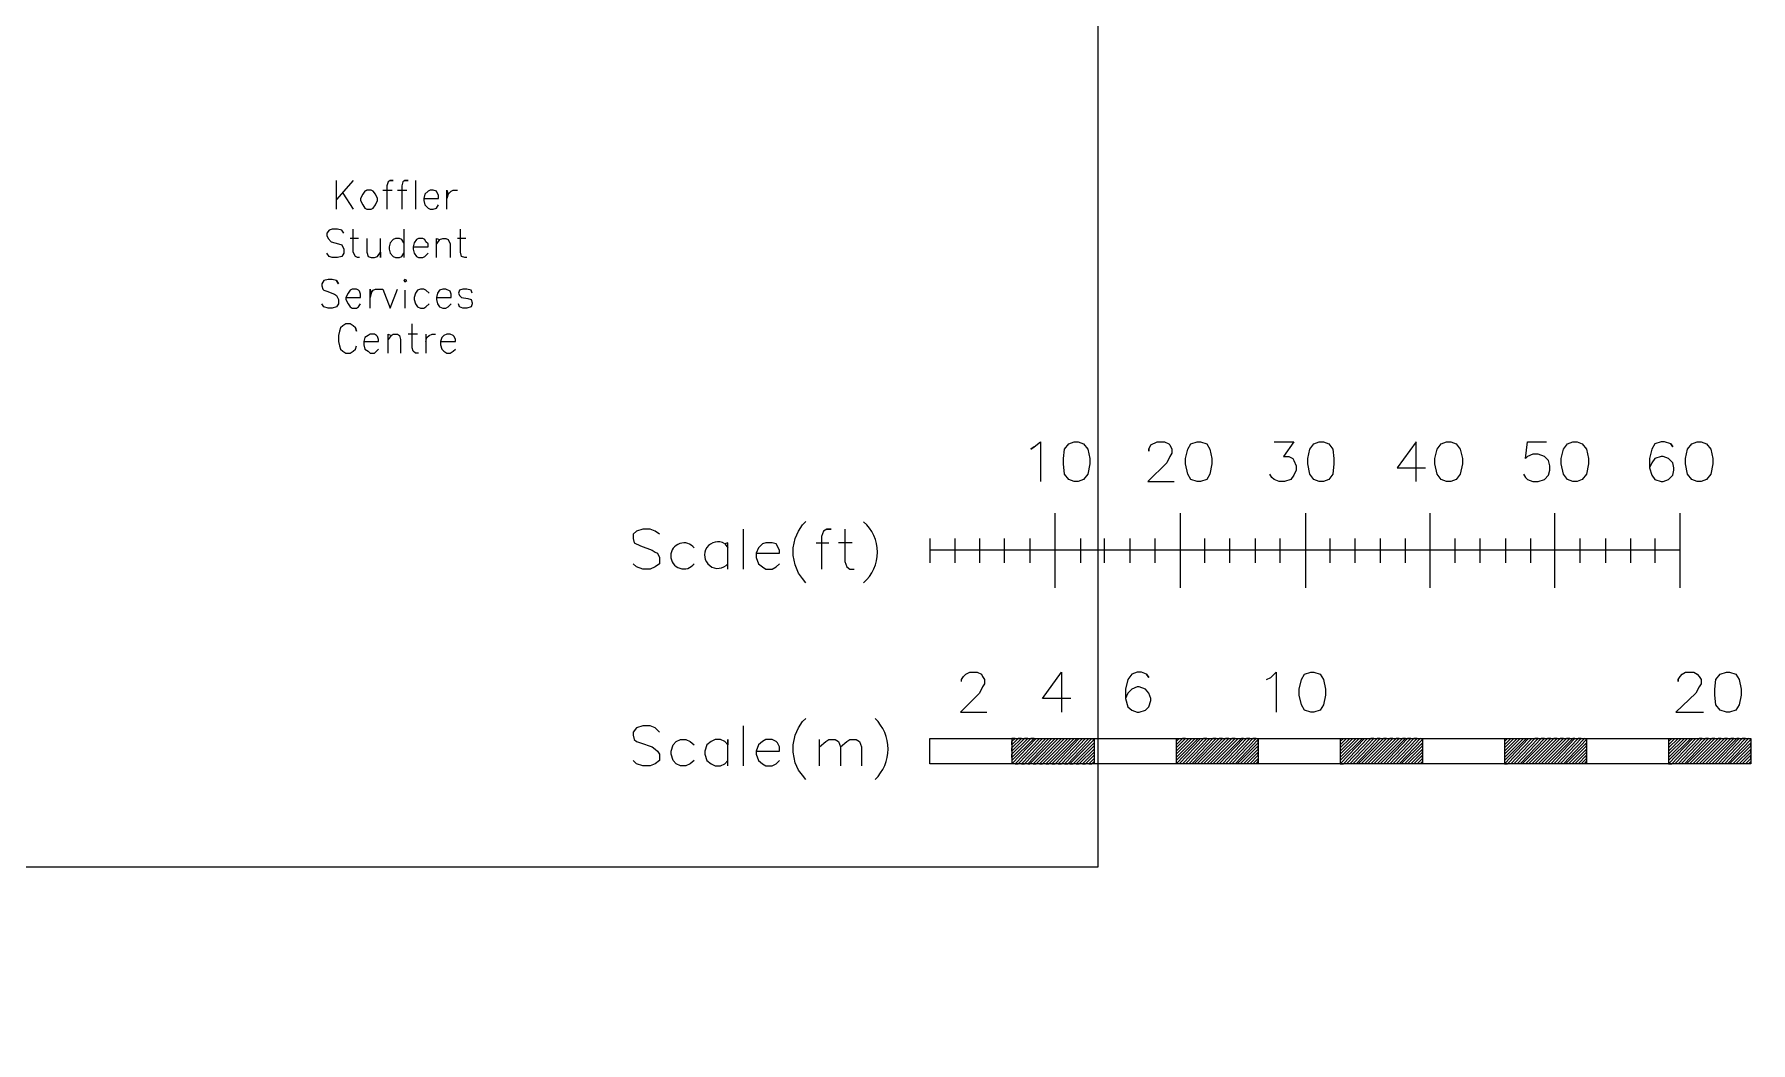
# Model space of a CAD drawing. Header units: metres. Extents: x 3 to 116, y 0 to 119.
# Drawn here: x 74.23 to 115.96, y 0.96 to 25.47 of the extents above; entities that cross this region are included whole.
import ezdxf

# ---------------------------------------------------------------- set-up
doc = ezdxf.new("R2010")
doc.units = ezdxf.units.M
doc.layers.add('Outside', color=7, linetype='Continuous')
doc.layers.add('PDF_Geometry', color=7, linetype='Continuous', transparency=0.8)

msp = doc.modelspace()

# ---------------------------------------------------------------- linework, layer by layer
at = {"layer": 'Outside'}
msp.add_lwpolyline([(48.27, 8.76), (48.27, 15.55), (50.47, 15.55), (56.568, 15.55), (56.568, 9.835), (53.031, 9.835), (53.031, 4.232), (48.449, 4.258), (48.449, 0.958), (59.065, 0.958), (59.091, 5.23), (67.536, 5.23), (100.096, 5.23), (100.096, 66.704)], dxfattribs=at)
at = {"layer": 'PDF_Geometry', "lineweight": 5}
for points in [[(81.578, 21.219), (81.578, 21.91)], [(81.987, 21.91), (81.578, 21.449)], [(82.883, 21.91), (82.959, 21.91), (82.883, 21.91), (82.832, 21.884), (82.806, 21.782), (82.806, 21.219)], [(83.241, 21.91), (83.318, 21.91), (83.241, 21.91), (83.19, 21.884), (83.164, 21.782), (83.164, 21.219)], [(83.497, 21.91), (83.497, 21.219)], [(81.732, 21.603), (81.987, 21.219)], [(82.269, 21.654), (82.32, 21.679), (82.269, 21.654), (82.218, 21.577), (82.166, 21.475), (82.166, 21.424), (82.218, 21.321), (82.269, 21.244), (82.32, 21.219), (82.422, 21.219), (82.473, 21.244), (82.525, 21.321), (82.576, 21.424), (82.576, 21.475), (82.525, 21.577), (82.473, 21.654), (82.422, 21.679), (82.32, 21.679)], [(82.704, 21.679), (82.934, 21.679)], [(83.062, 21.679), (83.292, 21.679)], [(83.701, 21.475), (84.06, 21.475), (84.06, 21.551), (84.008, 21.654), (83.932, 21.679), (83.855, 21.679), (83.804, 21.654), (83.727, 21.577), (83.701, 21.475), (83.701, 21.424), (83.727, 21.321), (83.804, 21.244), (83.855, 21.219), (83.932, 21.219), (84.008, 21.244), (84.06, 21.321)], [(84.264, 21.219), (84.264, 21.679), (84.29, 21.577), (84.264, 21.475), (84.29, 21.577), (84.367, 21.654), (84.418, 21.679), (84.52, 21.679)], [(81.757, 20.631), (81.706, 20.707), (81.604, 20.733), (81.476, 20.733), (81.399, 20.707), (81.348, 20.631), (81.348, 20.579), (81.373, 20.503), (81.45, 20.426), (81.629, 20.375), (81.706, 20.349), (81.757, 20.247), (81.757, 20.144), (81.706, 20.068), (81.604, 20.042), (81.476, 20.042), (81.399, 20.068), (81.348, 20.144)], [(82.115, 20.503), (81.911, 20.503)], [(82.141, 20.042), (82.09, 20.042), (82.039, 20.068), (81.987, 20.17), (81.987, 20.733)], [(82.32, 20.503), (82.32, 20.17), (82.345, 20.068), (82.422, 20.042), (82.499, 20.042), (82.576, 20.068), (82.652, 20.17), (82.652, 20.042), (82.652, 20.503)], [(83.215, 20.4), (83.164, 20.477), (83.113, 20.503), (83.011, 20.503), (82.959, 20.477), (82.883, 20.4), (82.857, 20.298), (82.857, 20.247), (82.883, 20.144), (82.959, 20.068), (83.011, 20.042), (83.113, 20.042), (83.164, 20.068), (83.215, 20.144)], [(83.215, 20.733), (83.215, 20.042)], [(83.446, 20.298), (83.804, 20.298), (83.804, 20.375), (83.753, 20.426), (83.727, 20.477), (83.676, 20.503), (83.573, 20.503), (83.522, 20.477), (83.471, 20.4), (83.446, 20.298), (83.446, 20.247), (83.471, 20.144), (83.522, 20.068), (83.573, 20.042), (83.676, 20.042), (83.727, 20.068), (83.804, 20.144)], [(84.008, 20.042), (84.008, 20.503), (84.085, 20.477), (84.008, 20.375)], [(84.085, 20.477), (84.162, 20.503), (84.239, 20.503), (84.29, 20.477), (84.341, 20.375), (84.341, 20.042)], [(84.725, 20.503), (84.52, 20.503)], [(84.75, 20.042), (84.699, 20.042), (84.622, 20.068), (84.597, 20.17), (84.597, 20.733)], [(81.578, 19.479), (81.629, 19.403), (81.578, 19.479), (81.476, 19.505), (81.373, 19.505), (81.271, 19.479), (81.22, 19.403), (81.22, 19.351), (81.245, 19.275), (81.271, 19.249), (81.348, 19.223), (81.527, 19.147), (81.578, 19.121), (81.629, 19.019), (81.629, 18.916), (81.578, 18.84), (81.476, 18.814), (81.373, 18.814), (81.271, 18.84), (81.22, 18.916)], [(81.808, 19.07), (82.166, 19.07), (82.166, 19.147), (82.141, 19.223), (82.115, 19.249), (82.064, 19.275), (81.962, 19.275), (81.911, 19.249), (81.859, 19.172), (81.808, 19.07), (81.808, 19.019), (81.859, 18.916), (81.911, 18.84), (81.962, 18.814), (82.064, 18.814), (82.115, 18.84), (82.166, 18.916)], [(82.397, 18.814), (82.397, 19.275), (82.422, 19.172), (82.397, 19.07), (82.422, 19.172), (82.473, 19.249), (82.525, 19.275), (82.704, 19.275), (82.883, 18.814), (83.062, 19.275)], [(83.241, 19.249), (83.241, 18.814)], [(83.829, 19.172), (83.753, 19.249), (83.701, 19.275), (83.625, 19.275), (83.548, 19.249), (83.497, 19.172), (83.471, 19.07), (83.471, 19.019), (83.497, 18.916), (83.548, 18.84), (83.625, 18.814), (83.701, 18.814), (83.753, 18.84), (83.829, 18.916)], [(84.008, 19.07), (84.367, 19.07), (84.367, 19.147), (84.341, 19.223), (84.239, 19.275), (84.162, 19.275), (84.085, 19.249), (84.034, 19.172), (84.008, 19.07), (84.008, 19.019), (84.034, 18.916), (84.085, 18.84), (84.162, 18.814), (84.239, 18.814), (84.29, 18.84), (84.367, 18.916)], [(84.878, 19.172), (84.853, 19.249), (84.75, 19.275), (84.648, 19.275), (84.571, 19.249), (84.546, 19.172), (84.571, 19.121), (84.622, 19.07), (84.776, 19.044), (84.853, 19.019), (84.878, 18.942), (84.878, 18.916), (84.853, 18.84), (84.75, 18.814), (84.648, 18.814), (84.571, 18.84), (84.546, 18.916)], [(82.039, 18.328), (82.064, 18.251), (82.039, 18.328), (81.987, 18.379), (81.911, 18.43), (81.808, 18.43), (81.732, 18.379), (81.68, 18.328), (81.655, 18.251), (81.629, 18.149), (81.629, 17.996), (81.655, 17.893), (81.68, 17.816), (81.732, 17.765), (81.808, 17.714), (81.911, 17.714), (81.987, 17.765), (82.039, 17.816), (82.064, 17.893)], [(83.573, 17.714), (83.497, 17.714), (83.446, 17.765), (83.42, 17.842), (83.42, 18.43)], [(82.243, 17.996), (82.601, 17.996), (82.601, 18.047), (82.576, 18.123), (82.55, 18.149), (82.499, 18.175), (82.397, 18.175), (82.345, 18.149), (82.269, 18.098), (82.243, 17.996), (82.243, 17.919), (82.269, 17.816), (82.345, 17.765), (82.397, 17.714), (82.499, 17.714), (82.601, 17.816)], [(82.832, 17.714), (82.832, 18.175), (82.908, 18.149), (82.832, 18.047)], [(82.908, 18.149), (82.959, 18.175), (83.062, 18.175), (83.113, 18.149), (83.139, 18.047), (83.139, 17.714)], [(83.548, 18.175), (83.318, 18.175)], [(83.753, 18.175), (83.753, 17.714)], [(83.753, 17.996), (83.778, 18.098), (83.829, 18.149), (83.906, 18.175), (83.983, 18.175)], [(84.111, 17.996), (84.469, 17.996), (84.469, 18.047), (84.443, 18.123), (84.418, 18.149), (84.341, 18.175), (84.264, 18.175), (84.187, 18.149), (84.136, 18.098), (84.111, 17.996), (84.111, 17.919), (84.136, 17.816), (84.187, 17.765), (84.264, 17.714), (84.341, 17.714), (84.418, 17.765), (84.469, 17.816)], [(98.539, 15.437), (98.462, 15.386), (98.539, 15.437), (98.693, 15.565), (98.693, 14.593)], [(101.328, 15.386), (101.328, 15.335), (101.328, 15.386), (101.379, 15.488), (101.532, 15.565), (101.711, 15.565), (101.814, 15.514), (101.839, 15.488), (101.89, 15.386), (101.89, 15.284), (101.839, 15.207), (101.763, 15.054), (101.302, 14.593), (101.942, 14.593)], [(104.372, 15.565), (104.858, 15.565), (104.602, 15.207), (104.73, 15.207), (104.832, 15.156), (104.858, 15.105), (104.909, 14.977), (104.909, 14.874), (104.858, 14.747), (104.781, 14.644), (104.628, 14.593), (104.5, 14.593), (104.372, 14.644), (104.321, 14.695), (104.27, 14.772)], [(107.826, 14.593), (107.826, 15.565), (107.365, 14.926), (108.056, 14.926)], [(110.435, 14.772), (110.486, 14.695), (110.537, 14.644), (110.665, 14.593), (110.793, 14.593), (110.947, 14.644), (111.049, 14.747), (111.075, 14.874), (111.075, 14.977), (111.049, 15.105), (110.947, 15.207), (110.793, 15.258), (110.665, 15.258), (110.537, 15.207), (110.486, 15.156), (110.537, 15.565), (110.998, 15.565)], [(114.017, 15.514), (114.068, 15.437), (114.017, 15.514), (113.863, 15.565), (113.786, 15.565), (113.633, 15.514), (113.556, 15.386), (113.505, 15.156), (113.505, 14.926), (113.556, 14.747), (113.633, 14.644), (113.786, 14.593), (113.837, 14.593), (113.965, 14.644), (114.068, 14.747), (114.093, 14.874), (114.093, 14.926), (114.068, 15.054), (113.965, 15.156), (113.837, 15.207), (113.786, 15.207), (113.633, 15.156), (113.556, 15.054), (113.505, 14.926)], [(99.051, 12.009), (99.051, 13.826)], [(102.095, 12.009), (102.095, 13.826)], [(105.139, 13.826), (105.139, 12.009)], [(108.158, 13.826), (108.158, 12.009)], [(111.202, 12.009), (111.202, 13.826)], [(114.247, 12.009), (114.247, 13.826)], [(89.432, 13.314), (89.33, 13.391), (89.202, 13.442), (89.023, 13.442), (88.869, 13.391), (88.792, 13.314), (88.792, 13.212), (88.818, 13.109), (88.971, 13.033), (89.253, 12.93), (89.33, 12.879), (89.381, 12.853), (89.432, 12.751), (89.432, 12.598), (89.33, 12.521), (89.202, 12.47), (89.023, 12.47), (88.869, 12.521), (88.792, 12.598)], [(91.478, 12.47), (91.478, 13.442)], [(92.988, 12.137), (92.911, 12.239), (92.809, 12.367), (92.732, 12.572), (92.681, 12.802), (92.681, 12.981), (92.732, 13.212), (92.809, 13.391), (92.911, 13.544), (92.988, 13.621)], [(93.499, 13.442), (93.602, 13.442), (93.499, 13.442), (93.423, 13.391), (93.372, 13.263), (93.372, 12.47)], [(93.934, 13.442), (93.934, 12.649), (93.986, 12.521), (94.062, 12.47), (94.165, 12.47)], [(91.095, 12.47), (91.095, 13.109), (91.018, 13.084), (91.095, 12.981)], [(91.785, 12.853), (92.348, 12.853), (92.348, 12.93), (92.271, 13.084), (92.169, 13.109), (92.016, 13.109), (91.939, 13.084), (91.837, 12.981), (91.785, 12.853), (91.785, 12.751), (91.837, 12.598), (91.939, 12.521), (92.016, 12.47), (92.169, 12.47), (92.271, 12.521), (92.348, 12.598)], [(93.244, 13.109), (93.551, 13.109)], [(94.113, 13.109), (93.781, 13.109)], [(96.007, 13.212), (96.007, 12.623)], [(96.62, 12.623), (96.62, 13.212)], [(97.209, 13.212), (97.209, 12.623)], [(97.823, 12.623), (97.823, 13.212)], [(98.437, 13.212), (98.437, 12.623)], [(99.665, 13.212), (99.665, 12.623)], [(100.253, 12.623), (100.253, 13.212)], [(100.867, 13.212), (100.867, 12.623)], [(101.481, 12.623), (101.481, 13.212)], [(102.684, 13.212), (102.684, 12.623)], [(103.298, 12.623), (103.298, 13.212)], [(103.911, 13.212), (103.911, 12.623)], [(104.525, 12.623), (104.525, 13.212)], [(105.728, 13.212), (105.728, 12.623)], [(106.342, 12.623), (106.342, 13.212)], [(106.956, 13.212), (106.956, 12.623)], [(107.57, 12.623), (107.57, 13.212)], [(108.772, 13.212), (108.772, 12.623)], [(109.386, 12.623), (109.386, 13.212)], [(110, 13.212), (110, 12.623)], [(110.614, 12.623), (110.614, 13.212)], [(111.816, 12.623), (111.816, 13.212)], [(112.43, 13.212), (112.43, 12.623)], [(113.044, 12.623), (113.044, 13.212)], [(113.633, 13.212), (113.633, 12.623)], [(114.247, 12.93), (96.007, 12.93)], [(96.774, 9.732), (96.774, 9.784), (96.825, 9.86), (96.876, 9.911), (96.979, 9.963), (97.158, 9.963), (97.26, 9.911), (97.286, 9.86), (97.337, 9.784), (97.337, 9.681), (97.286, 9.604), (97.209, 9.451), (96.748, 8.99), (97.388, 8.99)], [(99.435, 9.323), (98.744, 9.323), (99.204, 9.963), (99.204, 8.99)], [(101.276, 9.911), (101.328, 9.835), (101.276, 9.911), (101.149, 9.963), (101.046, 9.963), (100.918, 9.911), (100.816, 9.784), (100.765, 9.553), (100.765, 9.323), (100.816, 9.118), (100.918, 9.042), (101.046, 8.99), (101.097, 8.99), (101.251, 9.042), (101.328, 9.118), (101.379, 9.272), (101.379, 9.323), (101.328, 9.451), (101.251, 9.553), (101.097, 9.604), (101.046, 9.604), (100.918, 9.553), (100.816, 9.451), (100.765, 9.323)], [(104.193, 9.784), (104.295, 9.835), (104.423, 9.963), (104.423, 8.99)], [(114.196, 9.784), (114.196, 9.732), (114.196, 9.784), (114.247, 9.86), (114.298, 9.911), (114.375, 9.963), (114.579, 9.963), (114.656, 9.911), (114.707, 9.86), (114.758, 9.784), (114.758, 9.681), (114.707, 9.604), (114.631, 9.451), (114.144, 8.99), (114.81, 8.99)], [(92.988, 7.353), (92.911, 7.456), (92.809, 7.583), (92.732, 7.763), (92.681, 8.018), (92.681, 8.197), (92.732, 8.428), (92.809, 8.607), (92.911, 8.76), (92.988, 8.837)], [(89.432, 8.504), (89.33, 8.607), (89.202, 8.658), (89.023, 8.658), (88.869, 8.607), (88.792, 8.504), (88.792, 8.428), (88.818, 8.325), (88.869, 8.274), (88.971, 8.249), (89.253, 8.146), (89.33, 8.095), (89.381, 8.044), (89.432, 7.967), (89.432, 7.814), (89.33, 7.737), (89.202, 7.686), (89.023, 7.686), (88.869, 7.737), (88.792, 7.814)], [(91.478, 7.686), (91.478, 8.658)], [(113.965, 8.351), (115.961, 8.351), (115.961, 7.737), (96.007, 7.737), (96.007, 8.351), (98.002, 8.351), (98.002, 7.737), (98.59, 8.351), (98.667, 8.351), (98.079, 7.737), (98.155, 7.737), (98.744, 8.351), (98.821, 8.351), (98.232, 7.737), (98.309, 7.737), (98.897, 8.351), (98.974, 8.351), (98.386, 7.737), (98.437, 7.737), (99.051, 8.351), (99.128, 8.351), (98.514, 7.737), (98.59, 7.737), (99.204, 8.351), (99.281, 8.351), (98.667, 7.737), (98.744, 7.737), (99.358, 8.351), (99.435, 8.351), (98.821, 7.737), (98.897, 7.737), (99.511, 8.351), (99.588, 8.351), (98.974, 7.737), (99.051, 7.737), (99.639, 8.351), (99.716, 8.351), (99.128, 7.737), (99.204, 7.737), (99.793, 8.351), (99.869, 8.351), (99.281, 7.737), (99.358, 7.737), (99.946, 8.351), (99.997, 8.325), (99.409, 7.737), (99.486, 7.737), (99.997, 8.249), (99.997, 8.172), (99.562, 7.737), (99.639, 7.737), (99.997, 8.095), (99.997, 8.018), (99.716, 7.737), (99.793, 7.737), (99.997, 7.942), (99.997, 7.865), (99.869, 7.737), (99.946, 7.737), (99.997, 7.788)], [(98.002, 7.814), (98.539, 8.351), (98.462, 8.351), (98.002, 7.89), (98.002, 7.967), (98.386, 8.351), (98.309, 8.351), (98.002, 8.044), (98.002, 8.121), (98.232, 8.351), (98.155, 8.351), (98.002, 8.197), (98.002, 8.274), (98.079, 8.351), (98.002, 8.351), (99.997, 8.351), (99.997, 7.737)], [(99.997, 8.351), (101.993, 8.351), (101.993, 7.737)], [(101.993, 8.351), (103.988, 8.351), (103.988, 7.737)], [(102.3, 8.351), (101.993, 8.044), (101.993, 7.967), (102.377, 8.351), (102.453, 8.351), (101.993, 7.89), (101.993, 7.814), (102.53, 8.351)], [(102.811, 8.351), (102.223, 7.737), (102.146, 7.737), (102.735, 8.351), (102.658, 8.351), (102.07, 7.737), (101.993, 7.737), (102.581, 8.351)], [(102.07, 8.351), (101.993, 8.274)], [(101.993, 8.121), (102.223, 8.351), (102.146, 8.351), (101.993, 8.197)], [(101.993, 8.351), (101.993, 8.351)], [(102.811, 7.737), (103.425, 8.351), (103.349, 8.351), (102.735, 7.737), (102.658, 7.737), (103.272, 8.351), (103.195, 8.351), (102.581, 7.737), (102.504, 7.737), (103.118, 8.351), (103.042, 8.351), (102.428, 7.737), (102.377, 7.737), (102.965, 8.351), (102.888, 8.351), (102.3, 7.737)], [(103.477, 7.737), (103.988, 8.249), (103.988, 8.325), (103.425, 7.737), (103.349, 7.737), (103.937, 8.351), (103.86, 8.351), (103.272, 7.737), (103.195, 7.737), (103.784, 8.351), (103.707, 8.351), (103.118, 7.737), (103.042, 7.737), (103.63, 8.351), (103.579, 8.351), (102.965, 7.737), (102.888, 7.737), (103.502, 8.351)], [(103.988, 8.351), (105.984, 8.351), (105.984, 7.737)], [(105.984, 8.351), (107.979, 8.351), (107.979, 7.737)], [(105.984, 8.274), (106.06, 8.351), (106.137, 8.351), (105.984, 8.197), (105.984, 8.121), (106.214, 8.351), (106.291, 8.351), (105.984, 8.044), (105.984, 7.967), (106.367, 8.351), (106.444, 8.351), (105.984, 7.89), (105.984, 7.814), (106.521, 8.351), (106.572, 8.351), (105.984, 7.737), (106.06, 7.737), (106.649, 8.351)], [(107.698, 7.737), (107.979, 8.018), (107.979, 8.095), (107.621, 7.737), (107.544, 7.737), (107.979, 8.172), (107.979, 8.249), (107.467, 7.737), (107.416, 7.737), (107.979, 8.325), (107.928, 8.351), (107.34, 7.737), (107.263, 7.737), (107.851, 8.351), (107.774, 8.351), (107.186, 7.737), (107.109, 7.737), (107.698, 8.351), (107.621, 8.351), (107.033, 7.737), (106.956, 7.737), (107.57, 8.351), (107.493, 8.351), (106.879, 7.737), (106.802, 7.737), (107.416, 8.351), (107.34, 8.351), (106.726, 7.737), (106.649, 7.737), (107.263, 8.351), (107.186, 8.351), (106.572, 7.737), (106.495, 7.737), (107.109, 8.351), (107.033, 8.351), (106.419, 7.737), (106.367, 7.737), (106.956, 8.351), (106.879, 8.351), (106.291, 7.737), (106.214, 7.737), (106.802, 8.351), (106.726, 8.351), (106.137, 7.737)], [(107.979, 8.351), (109.975, 8.351), (109.975, 7.737)], [(109.975, 8.351), (111.97, 8.351), (111.97, 7.737)], [(109.975, 8.274), (110.051, 8.351), (110.128, 8.351), (109.975, 8.197), (109.975, 8.121), (110.205, 8.351), (110.282, 8.351), (109.975, 8.044), (109.975, 7.967), (110.358, 8.351), (110.435, 8.351), (109.975, 7.89), (109.975, 7.814), (110.512, 8.351), (110.563, 8.351), (109.975, 7.737), (110.051, 7.737), (110.64, 8.351)], [(111.689, 7.737), (111.97, 8.018), (111.97, 8.095), (111.612, 7.737), (111.535, 7.737), (111.97, 8.172), (111.97, 8.249), (111.458, 7.737), (111.407, 7.737), (111.97, 8.325), (111.919, 8.351), (111.33, 7.737), (111.254, 7.737), (111.842, 8.351), (111.765, 8.351), (111.177, 7.737), (111.1, 7.737), (111.689, 8.351), (111.637, 8.351), (111.023, 7.737), (110.947, 7.737), (111.561, 8.351), (111.484, 8.351), (110.87, 7.737), (110.793, 7.737), (111.407, 8.351), (111.33, 8.351), (110.716, 7.737), (110.64, 7.737), (111.254, 8.351), (111.177, 8.351), (110.563, 7.737), (110.486, 7.737), (111.1, 8.351), (111.023, 8.351), (110.409, 7.737), (110.358, 7.737), (110.947, 8.351), (110.87, 8.351), (110.282, 7.737), (110.205, 7.737), (110.793, 8.351), (110.716, 8.351), (110.128, 7.737)], [(111.97, 8.351), (113.965, 8.351), (113.965, 7.737)], [(113.965, 8.274), (114.042, 8.351), (114.119, 8.351), (113.965, 8.197), (113.965, 8.121), (114.196, 8.351), (114.272, 8.351), (113.965, 8.044), (113.965, 7.967), (114.349, 8.351), (114.426, 8.351), (113.965, 7.89), (113.965, 7.814), (114.503, 8.351), (114.554, 8.351), (113.965, 7.737), (114.042, 7.737), (114.631, 8.351)], [(115.679, 7.737), (115.961, 8.018), (115.961, 8.095), (115.603, 7.737), (115.526, 7.737), (115.961, 8.172), (115.961, 8.249), (115.449, 7.737), (115.398, 7.737), (115.961, 8.325), (115.91, 8.351), (115.321, 7.737), (115.245, 7.737), (115.833, 8.351), (115.756, 8.351), (115.168, 7.737), (115.091, 7.737), (115.679, 8.351), (115.628, 8.351), (115.014, 7.737), (114.938, 7.737), (115.551, 8.351), (115.475, 8.351), (114.861, 7.737), (114.784, 7.737), (115.398, 8.351), (115.321, 8.351), (114.707, 7.737), (114.631, 7.737), (115.245, 8.351), (115.168, 8.351), (114.554, 7.737), (114.477, 7.737), (115.091, 8.351), (115.014, 8.351), (114.4, 7.737), (114.349, 7.737), (114.938, 8.351), (114.861, 8.351), (114.272, 7.737), (114.196, 7.737), (114.784, 8.351), (114.707, 8.351), (114.119, 7.737)], [(90.276, 7.814), (90.174, 7.737), (90.071, 7.686), (89.943, 7.686), (89.841, 7.737), (89.764, 7.814), (89.713, 7.967), (89.713, 8.044), (89.764, 8.197), (89.841, 8.274), (89.943, 8.325), (90.071, 8.325), (90.174, 8.274), (90.276, 8.197)], [(91.095, 7.686), (91.095, 8.325), (91.095, 8.197), (91.018, 8.274), (90.916, 8.325), (90.788, 8.325), (90.685, 8.274), (90.583, 8.197), (90.532, 8.044), (90.532, 7.967), (90.583, 7.814), (90.685, 7.737), (90.788, 7.686), (90.916, 7.686), (91.018, 7.737), (91.095, 7.814)], [(91.785, 8.044), (92.348, 8.044), (92.348, 8.146), (92.297, 8.249), (92.271, 8.274), (92.169, 8.325), (92.016, 8.325), (91.939, 8.274), (91.837, 8.197), (91.785, 8.044), (91.785, 7.967), (91.837, 7.814), (91.939, 7.737), (92.016, 7.686), (92.169, 7.686), (92.271, 7.737), (92.348, 7.814)], [(93.32, 7.686), (93.32, 8.325)], [(93.32, 8.146), (93.474, 8.274), (93.551, 8.325), (93.704, 8.325), (93.781, 8.274), (93.832, 8.146), (93.832, 7.686)], [(93.832, 8.146), (93.986, 8.274), (94.062, 8.325), (94.216, 8.325), (94.292, 8.274), (94.344, 8.146), (94.344, 7.686)], [(103.937, 7.737), (103.988, 7.788), (103.988, 7.865), (103.86, 7.737), (103.784, 7.737), (103.988, 7.942), (103.988, 8.018), (103.707, 7.737), (103.63, 7.737), (103.988, 8.095), (103.988, 8.172), (103.553, 7.737)], [(107.851, 7.737), (107.979, 7.865), (107.979, 7.942), (107.774, 7.737)], [(111.842, 7.737), (111.97, 7.865), (111.97, 7.942), (111.765, 7.737)], [(115.833, 7.737), (115.961, 7.865), (115.961, 7.942), (115.756, 7.737)], [(107.928, 7.737), (107.979, 7.788)], [(111.919, 7.737), (111.97, 7.788)], [(115.91, 7.737), (115.961, 7.788)]]:
    msp.add_lwpolyline(points, dxfattribs=at)
for points in [[(83.215, 19.479), (83.241, 19.454), (83.292, 19.479), (83.241, 19.505)], [(99.511, 15.565), (99.614, 15.565), (99.742, 15.514), (99.844, 15.386), (99.895, 15.156), (99.895, 15.028), (99.844, 14.772), (99.742, 14.644), (99.614, 14.593), (99.511, 14.593), (99.383, 14.644), (99.281, 14.772), (99.255, 15.028), (99.255, 15.156), (99.281, 15.386), (99.383, 15.514)], [(102.504, 15.565), (102.581, 15.565), (102.735, 15.514), (102.811, 15.386), (102.863, 15.156), (102.863, 15.028), (102.811, 14.772), (102.735, 14.644), (102.581, 14.593), (102.504, 14.593), (102.351, 14.644), (102.274, 14.772), (102.223, 15.028), (102.223, 15.156), (102.274, 15.386), (102.351, 15.514)], [(105.472, 15.565), (105.574, 15.565), (105.702, 15.514), (105.805, 15.386), (105.83, 15.156), (105.83, 15.028), (105.805, 14.772), (105.702, 14.644), (105.574, 14.593), (105.472, 14.593), (105.344, 14.644), (105.242, 14.772), (105.191, 15.028), (105.191, 15.156), (105.242, 15.386), (105.344, 15.514)], [(108.567, 15.565), (108.67, 15.565), (108.798, 15.514), (108.9, 15.386), (108.951, 15.156), (108.951, 15.028), (108.9, 14.772), (108.798, 14.644), (108.67, 14.593), (108.567, 14.593), (108.44, 14.644), (108.337, 14.772), (108.286, 15.028), (108.286, 15.156), (108.337, 15.386), (108.44, 15.514)], [(111.637, 15.565), (111.74, 15.565), (111.868, 15.514), (111.97, 15.386), (112.021, 15.156), (112.021, 15.028), (111.97, 14.772), (111.868, 14.644), (111.74, 14.593), (111.637, 14.593), (111.509, 14.644), (111.407, 14.772), (111.356, 15.028), (111.356, 15.156), (111.407, 15.386), (111.509, 15.514)], [(114.656, 15.565), (114.758, 15.565), (114.886, 15.514), (114.989, 15.386), (115.04, 15.156), (115.04, 15.028), (114.989, 14.772), (114.886, 14.644), (114.758, 14.593), (114.656, 14.593), (114.528, 14.644), (114.426, 14.772), (114.375, 15.028), (114.375, 15.156), (114.426, 15.386), (114.528, 15.514)], [(105.267, 9.963), (105.344, 9.963), (105.498, 9.911), (105.574, 9.784), (105.626, 9.553), (105.626, 9.4), (105.574, 9.17), (105.498, 9.042), (105.344, 8.99), (105.267, 8.99), (105.114, 9.042), (105.037, 9.17), (104.986, 9.4), (104.986, 9.553), (105.037, 9.784), (105.114, 9.911)], [(115.372, 9.963), (115.449, 9.963), (115.603, 9.911), (115.679, 9.784), (115.731, 9.553), (115.731, 9.4), (115.679, 9.17), (115.603, 9.042), (115.449, 8.99), (115.372, 8.99), (115.219, 9.042), (115.117, 9.17), (115.091, 9.4), (115.091, 9.553), (115.117, 9.784), (115.219, 9.911)]]:
    msp.add_lwpolyline(points, close=True, dxfattribs=at)
for centre, radius, start, end in [((93.749, 12.879), 0.983, 311.0241, 48.9759), ((90.024, 12.789), 0.317, 37.2482, 322.7518), ((90.85, 12.808), 0.323, 58.6081, 319.3372), ((93.95, 8.095), 1.038, 314.3759, 45.6241)]:
    msp.add_arc(centre, radius, start, end, dxfattribs=at)

doc.saveas('drawing.dxf')
